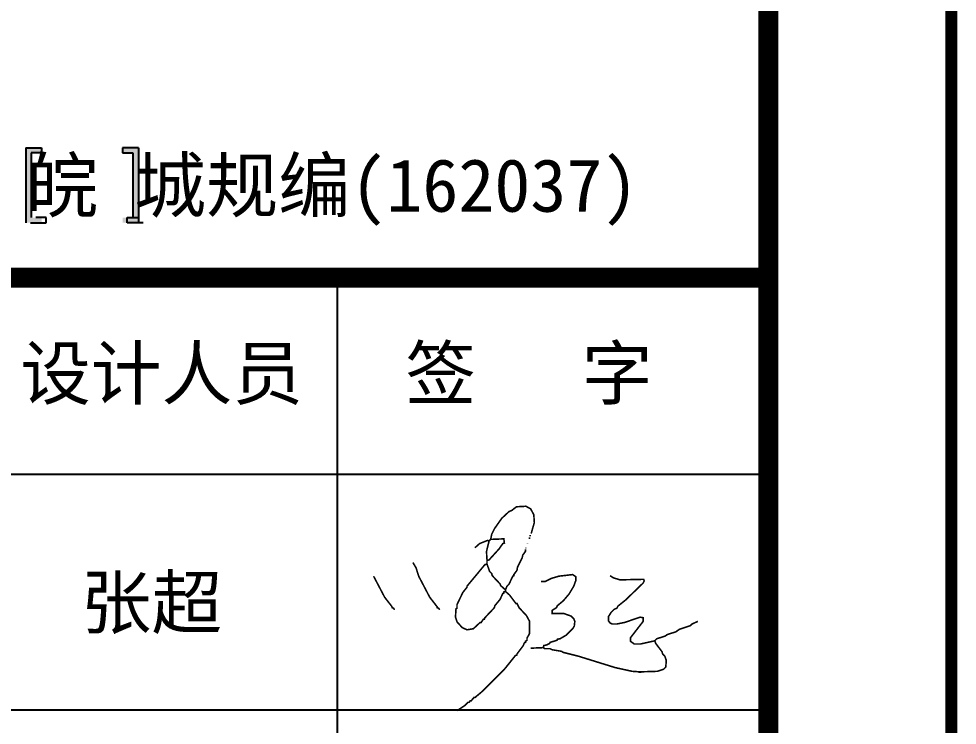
# Model space of a CAD drawing. Extents: x -518586 to 1253874, y -62343 to 661177.
# Drawn here: x 1246177 to 1253874, y 452696 to 458492 of the extents above; entities that cross this region are included whole.
import ezdxf

# ---------------------------------------------------------------- set-up
doc = ezdxf.new("R2010")
doc.units = 0
doc.header["$LTSCALE"] = 1000
doc.header["$MEASUREMENT"] = 0
doc.layers.add('图框', color=7, linetype='Continuous')
doc.layers.add('签名', color=7, linetype='Continuous')
doc.styles.add('STYLE-黑体', font='simhei.ttf')
doc.styles.add('黑体', font='simhei.ttf')

# ---------------------------------------------------------------- blocks, each defined once
blk = doc.blocks.new('建筑专业签名')
at = {"linetype": 'Continuous', "const_width": 10}
for points in [[(3864, 673.2), (3884, 743.2), (3880.7, 793.2), (3860.7, 829.8), (3830.7, 846.5), (3770.7, 843.2), (3740.7, 819.8), (3724, 813.2), (3677.3, 769.8), (3630.7, 703.2), (3614, 669.8), (3607.3, 636.5)], [(3854, 649.8), (3854, 639.8)], [(3857.3, 663.2), (3857.3, 656.5)], [(3597.3, 626.5), (3587.3, 629.8), (3537.3, 609.8), (3510.7, 586.5), (3514, 583.2)], [(3597.3, 626.5), (3580.7, 559.8), (3584, 503.2)], [(3584, 503.2), (3597.3, 506.5), (3660.7, 576.5), (3684, 609.8), (3694, 613.2), (3690.7, 639.8), (3607.3, 636.5)], [(3607.3, 636.5), (3597.3, 626.5)], [(3840.7, 609.8), (3840.7, 606.5)], [(3700.7, 316.5), (3710.7, 339.8), (3724, 353.2), (3747.3, 403.2), (3754, 406.5), (3754, 413.2), (3774, 439.8), (3777.3, 459.8), (3807.3, 519.8), (3810.7, 536.5), (3827.3, 559.8), (3827.3, 573.2)], [(3830.7, 583.2), (3830.7, 579.8)], [(3114, 489.8), (3134, 456.5), (3150.7, 403.2), (3220.7, 269.8), (3267.3, 209.8), (3267.3, 203.2), (3277.3, 199.8), (3284, 189.8)], [(3584, 479.8), (3570.7, 476.5), (3457.3, 339.8), (3457.3, 333.2), (3430.7, 299.8), (3394, 223.2), (3394, 199.8), (3387.3, 196.5), (3384, 143.2), (3394, 113.2), (3427.3, 76.5), (3457.3, 63.2), (3497.3, 69.8), (3540.7, 109.8), (3547.3, 109.8), (3560.7, 129.8), (3567.3, 129.8), (3570.7, 139.8), (3630.7, 203.2), (3634, 216.5), (3667.3, 256.5), (3684, 293.2), (3690.7, 296.5), (3690.7, 303.2), (3700.7, 306.5)], [(3584, 503.2), (3584, 479.8)], [(3700.7, 316.5), (3670.7, 343.2), (3667.3, 353.2), (3617.3, 406.5), (3614, 419.8), (3600.7, 433.2), (3584, 479.8)], [(3940.7, -50.2), (3944, -36.8), (3960.7, -33.5), (3980.7, -23.5), (3984, -16.8), (4027.3, -3.5), (4030.7, 3.2), (4047.3, 6.5), (4087.3, 29.8), (4127.3, 69.8), (4137.3, 86.5), (4140.7, 116.5), (4134, 133.2), (4117.3, 149.8), (4070.7, 166.5), (3997.3, 166.5), (3997.3, 186.5), (4024, 203.2), (4030.7, 216.5), (4067.3, 246.5), (4104, 289.8), (4134, 339.8), (4147.3, 376.5), (4147.3, 399.8), (4127.3, 413.2), (4040.7, 403.2), (3994, 389.8), (3954, 369.8), (3927.3, 369.8)], [(2864.9, 403.2), (2864.9, 403.2), (2864.9, 403.2), (2934.9, 269.8), (2981.6, 209.8), (2981.6, 203.2), (2991.6, 199.8), (2998.3, 189.8)], [(4647.3, -6.8), (4557.3, -26.8), (4517.3, -26.8), (4494, -10.2), (4494, 13.2), (4574, 116.5), (4574, 139.8), (4554, 143.2), (4457.3, 109.8), (4407.3, 99.8), (4377.3, 99.8), (4364, 106.5), (4354, 119.8), (4354, 146.5), (4370.7, 173.2), (4390.7, 193.2), (4407.3, 199.8), (4414, 213.2), (4464, 253.2), (4574, 359.8), (4580.7, 373.2), (4577.3, 383.2), (4427.3, 379.8), (4384, 393.2), (4364, 406.5)], [(3700.7, 306.5), (3727.3, 283.2), (3767.3, 229.8), (3774, 229.8), (3787.3, 203.2), (3834, 153.2), (3854, 116.5), (3854, 39.8), (3837.3, 9.8), (3837.3, -3.5), (3827.3, -10.2), (3827.3, -16.8), (3820.7, -20.2), (3814, -36.8), (3774, -90.2), (3774, -96.8), (3764, -100.2), (3697.3, -183.5), (3550.7, -330.2), (3507.3, -366.8), (3500.7, -366.8), (3484, -386.8), (3477.3, -386.8), (3470.7, -396.8), (3464, -396.8), (3444, -416.8), (3394, -450.2)], [(3700.7, 306.5), (3700.7, 316.5)], [(4647.3, -6.8), (4660.7, 6.5), (4714, 23.2), (4727.3, 33.2), (4780.7, 49.8), (4804, 66.5), (4874, 89.8), (4884, 99.8), (4920.7, 116.5)], [(3940.7, -50.2), (3860.7, -53.5)], [(3940.7, -50.2), (3950.7, -56.8), (3984, -56.8), (3997.3, -63.5), (4057.3, -73.5), (4067.3, -80.2), (4160.7, -103.5), (4397.3, -176.8), (4504, -200.2), (4550.7, -203.5)], [(4557.3, -203.5), (4664, -200.2), (4704, -186.8), (4717.3, -173.5), (4720.7, -130.2), (4710.7, -103.5), (4697.3, -90.2), (4694, -76.8), (4654, -23.5), (4647.3, -6.8)], [(4550.7, -203.5), (4550.7, -210.2)], [(4550.7, -203.5), (4557.3, -203.5)], [(4557.3, -203.5), (4557.3, -210.2)]]:
    blk.add_lwpolyline(points, dxfattribs=at)

msp = doc.modelspace()

# ---------------------------------------------------------------- hatches: boundary and pattern name
at = {"layer": '图框'}
for points in [[(1246280.2, 457390.9), (1246364.8, 457390.9), (1246364.8, 457433.1), (1246325.8, 457433.1), (1246234.6, 457433.1), (1246234.6, 456818.7), (1246325.8, 456818.7), (1246364.8, 456818.7), (1246364.8, 456861), (1246280.2, 456861)], [(1247113.5, 456861), (1247028.9, 456861), (1247028.9, 456818.7), (1247067.9, 456818.7), (1247159, 456818.7), (1247159, 457433.1), (1247067.9, 457433.1), (1247028.9, 457433.1), (1247028.9, 457390.9), (1247113.5, 457390.9)]]:
    msp.add_hatch(color=4, dxfattribs=at).paths.add_polyline_path(points)

# ---------------------------------------------------------------- linework, layer by layer
at = {"layer": '图框', "color": 4}
for p, q in [((1246234.6, 457433.1), (1246325.8, 457433.1)), ((1246234.6, 457433.1), (1246234.6, 456818.7)), ((1246325.8, 457433.1), (1246364.8, 457433.1)), ((1246364.8, 457433.1), (1246364.8, 457390.9)), ((1247067.9, 457433.1), (1247028.9, 457433.1)), ((1247028.9, 457433.1), (1247028.9, 457390.9)), ((1247159, 457433.1), (1247067.9, 457433.1)), ((1247159, 457433.1), (1247159, 456818.7)), ((1246364.8, 457390.9), (1246280.2, 457390.9)), ((1246280.2, 457390.9), (1246280.2, 456861)), ((1247028.9, 457390.9), (1247113.5, 457390.9)), ((1247113.5, 457390.9), (1247113.5, 456861)), ((1246272.5, 456818.7), (1246363.7, 456818.7)), ((1246402.7, 456861), (1246318.1, 456861)), ((1246363.7, 456818.7), (1246402.7, 456818.7)), ((1246402.7, 456818.7), (1246402.7, 456861)), ((1247066.8, 456818.7), (1247066.8, 456861)), ((1247066.8, 456861), (1247151.4, 456861)), ((1247105.8, 456818.7), (1247066.8, 456818.7)), ((1247196.9, 456818.7), (1247105.8, 456818.7))]:
    msp.add_line(p, q, dxfattribs=at)
at = {"layer": '图框', "color": 0}
for p, q in [((1242920, 454756.1), (1252288.7, 454756.1)), ((1242920, 454756.1), (1252288.7, 454756.1)), ((1242920, 452823.4), (1252288.7, 452823.4))]:
    msp.add_line(p, q, dxfattribs=at)
at = {"layer": '图框', "color": 4}
for points, const_width in [([(1096175, 383206.5), (1253825, 383206.5), (1253825, 472306.5), (1096175, 472306.5)], 98.6), ([(1099925, 384706.5), (1252325, 384706.5), (1252325, 470806.5), (1099925, 470806.5)], 98.6), ([(1242920, 470806.5), (1252325, 470806.5), (1252325, 384706.5), (1242920, 384706.5)], 162.7)]:
    msp.add_lwpolyline(points, close=True, dxfattribs=dict(at, const_width=const_width))
at = {"layer": '图框', "color": 0}
for const_width in [164.3, 164.3, 164.3, 164.3, 66.6]:
    msp.add_lwpolyline([(1242920, 456366.6), (1252289, 456366.6)], dxfattribs=dict(at, const_width=const_width))
msp.add_lwpolyline([(1248792.3, 445415), (1248792.3, 456366.6)], dxfattribs=at)

# ---------------------------------------------------------------- block references
at = {"layer": '签名', "xscale": 1.293600210919976, "yscale": 1.293600212084129, "zscale": 1.2936}
msp.add_blockref('建筑专业签名', (1245381.5, 453397.3), dxfattribs=at)

# ---------------------------------------------------------------- texts
at = {"layer": '图框', "color": 4}
for s, height, style, p in [('证书编号：皖 城规编(162037)', 433.858, '黑体', (1243276, 456908.5)), ('张超', 425.18, 'STYLE-黑体', (1246685.8, 453491.1))]:
    msp.add_text(s, height=height, dxfattribs=dict(at, style=style)).set_placement(p)
at = {"layer": '图框', "color": 0, "style": 'STYLE-黑体'}
for s, p in [('设计人员', (1246188.9, 455371.9)), ('签   字', (1249347.8, 455371.9))]:
    msp.add_text(s, height=425.18, dxfattribs=at).set_placement(p)

doc.saveas('drawing.dxf')
